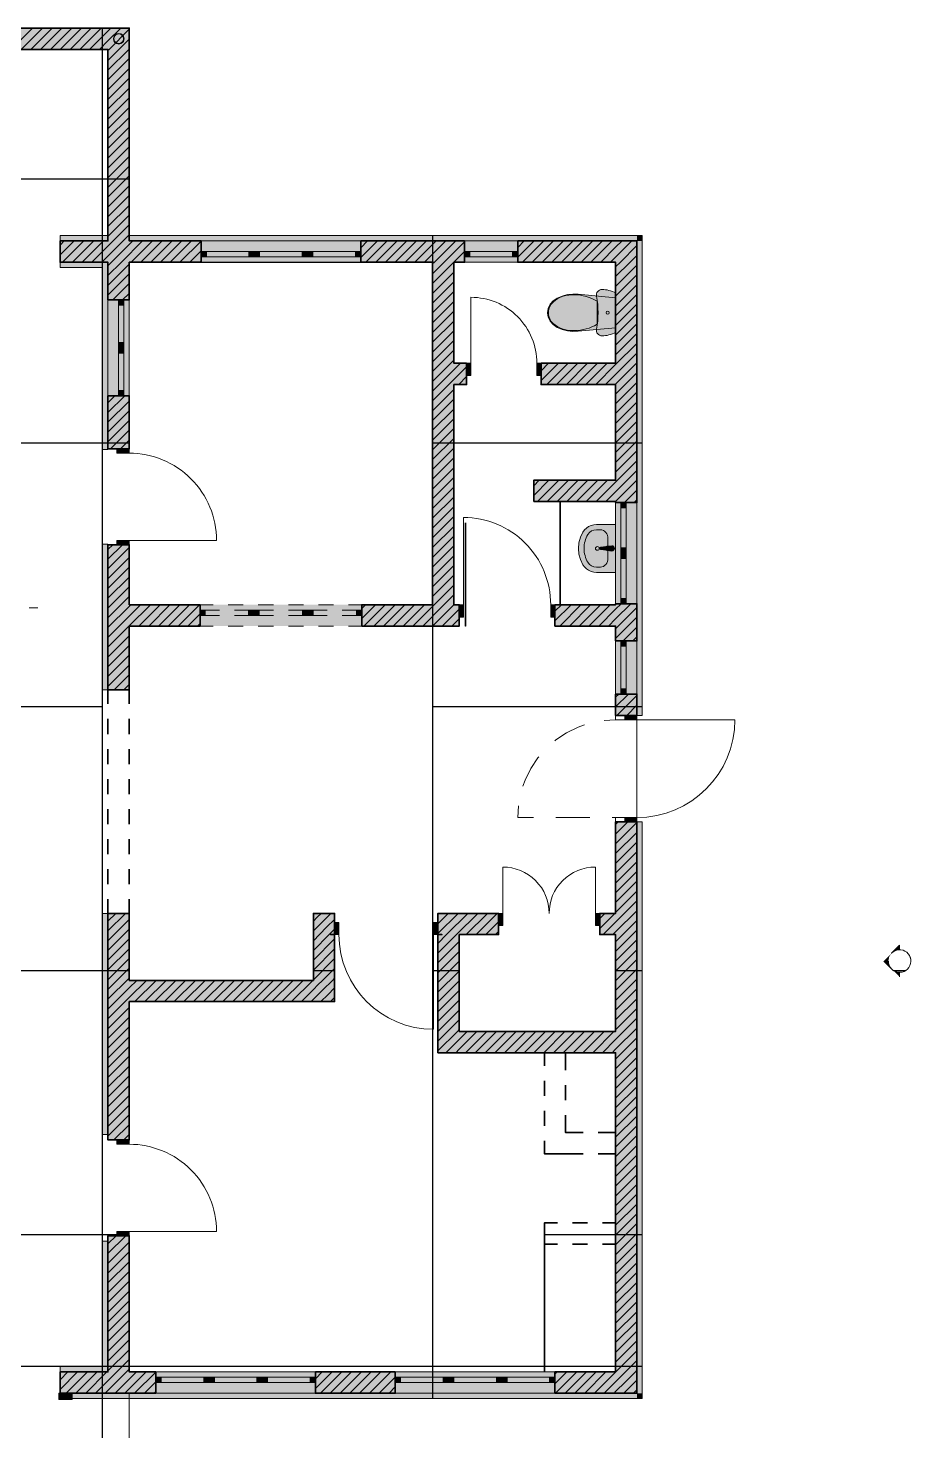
# Model space of a CAD drawing. Header units: inches. Extents: x 7565 to 90684, y 8795 to 31303.
# Drawn here: x 32180 to 40474, y 17488 to 30673 of the extents above; entities that cross this region are included whole.
import ezdxf

# ---------------------------------------------------------------- set-up
doc = ezdxf.new("R2010")
doc.units = ezdxf.units.IN
doc.header["$MEASUREMENT"] = 0
doc.layers.add('A-PlaceMent', color=50, linetype='Continuous')
doc.layers.add('PDF_Marker - Elevation', color=7, linetype='Continuous')
doc.layers.add('PDF_Interior$-$Furniture$', color=7, linetype='Continuous', true_color=0xaaaaaa)
doc.layers.add('PDF_Structural - Bearing', color=7, linetype='Continuous', true_color=0xfe847a)

msp = doc.modelspace()

# ---------------------------------------------------------------- hatches: boundary and pattern name
at = {"layer": 'PDF_Interior$-$Furniture$', "true_color": 0xffffff, "transparency": 33554559}
for points in [[(37246, 28168), (37196, 28155), (37150, 28136), (37112, 28111), (37084, 28078), (37066, 28039), (37060, 27998), (37066, 27957), (37084, 27919), (37112, 27886), (37150, 27860), (37196, 27841), (37246, 27829), (37298, 27823), (37349, 27825), (37700, 27857), (37700, 28139), (37349, 28172), (37298, 28173)], [(37700, 28185), (37685, 28192), (37669, 28198), (37653, 28204), (37637, 28208), (37621, 28212), (37604, 28214), (37588, 28215), (37571, 28216), (37560, 28215), (37549, 28211), (37539, 28205), (37531, 28197), (37524, 28187), (37520, 28176), (37519, 28164), (37520, 28153), (37526, 28115), (37531, 28076), (37534, 28037), (37535, 27998), (37534, 27960), (37531, 27921), (37526, 27882), (37520, 27844), (37519, 27832), (37520, 27821), (37524, 27810), (37531, 27800), (37539, 27792), (37549, 27786), (37560, 27782), (37571, 27781), (37588, 27781), (37604, 27783), (37621, 27785), (37637, 27789), (37653, 27793), (37669, 27798), (37685, 27805), (37700, 27812)], [(37700, 25558), (37521, 25558), (37495, 25560), (37470, 25566), (37446, 25577), (37425, 25591), (37407, 25609), (37392, 25629), (37369, 25678), (37354, 25730), (37350, 25783), (37354, 25836), (37369, 25888), (37392, 25937), (37407, 25957), (37425, 25974), (37446, 25989), (37470, 25999), (37495, 26006), (37521, 26008), (37700, 26008)], [(37663, 25758), (37621, 25762), (37611, 25765), (37558, 25772), (37551, 25775), (37549, 25783), (37551, 25790), (37558, 25794), (37611, 25801), (37621, 25804), (37663, 25808), (37681, 25801), (37688, 25783), (37681, 25765)]]:
    msp.add_hatch(color=7, dxfattribs=at).paths.add_polyline_path(points)
at = {"layer": 'PDF_Marker - Elevation', "transparency": 33554559}
msp.add_hatch(color=256, dxfattribs=at).paths.add_polyline_path([(40293, 21830), (40270, 21864), (40262, 21905), (40270, 21945), (40293, 21980), (40218, 21905)])

# ---------------------------------------------------------------- linework, layer by layer
at = {"layer": 'A-PlaceMent'}
for p, q in [((32880, 14431), (32880, 30673)), ((33130, 29253), (15767, 29253)), ((35980, 28723), (35980, 17793)), ((33130, 28473), (35997, 28473)), ((33130, 26773), (15767, 26773)), ((37950, 26773), (35980, 26773)), ((32880, 24293), (15767, 24293)), ((37950, 24293), (35980, 24293)), ((33130, 21813), (15767, 21813)), ((35060, 21813), (34860, 21813)), ((36230, 21813), (35980, 21813)), ((37950, 21813), (37700, 21813)), ((40422, 21813), (40314, 21813)), ((33130, 19333), (15767, 19333)), ((37950, 19333), (37030, 19333)), ((37950, 18093), (22230, 18093))]:
    msp.add_line(p, q, dxfattribs=at)
at = {"layer": 'PDF_Interior$-$Furniture$', "color": 136, "lineweight": 18, "true_color": 0x008080}
for points in [[(33031, 30523), (33056, 30530), (33075, 30548), (33081, 30573), (33075, 30598), (33056, 30617), (33031, 30623), (33006, 30617), (32988, 30598), (32981, 30573), (32988, 30548), (33006, 30530)], [(33031, 30527), (33008, 30533), (32991, 30550), (32984, 30573), (32991, 30597), (33008, 30614), (33031, 30620), (33055, 30614), (33072, 30597), (33078, 30573), (33072, 30550), (33055, 30533)]]:
    msp.add_lwpolyline(points, close=True, dxfattribs=at)
at = {"layer": 'PDF_Interior$-$Furniture$', "color": 161, "lineweight": 25, "true_color": 0x40a5ff}
msp.add_lwpolyline([(33002, 30573), (33002, 30573)], dxfattribs=at)
at = {"layer": 'PDF_Interior$-$Furniture$', "color": 39, "lineweight": 13, "true_color": 0x573938}
for points in [[(37196, 28155), (37150, 28136), (37112, 28111), (37084, 28078), (37066, 28039), (37060, 27998), (37066, 27957), (37084, 27919), (37112, 27886), (37150, 27860), (37196, 27841), (37246, 27829), (37298, 27823), (37349, 27825), (37700, 27857), (37700, 28139), (37349, 28172), (37298, 28173), (37246, 28168)], [(37685, 28192), (37669, 28198), (37653, 28204), (37637, 28208), (37621, 28212), (37604, 28214), (37588, 28215), (37571, 28216), (37560, 28215), (37549, 28211), (37539, 28205), (37531, 28197), (37524, 28187), (37520, 28176), (37519, 28164), (37520, 28153), (37526, 28115), (37531, 28076), (37534, 28037), (37535, 27998), (37534, 27960), (37531, 27921), (37526, 27882), (37520, 27844), (37519, 27832), (37520, 27821), (37524, 27810), (37531, 27800), (37539, 27792), (37549, 27786), (37560, 27782), (37571, 27781), (37588, 27781), (37604, 27783), (37621, 27785), (37637, 27789), (37653, 27793), (37669, 27798), (37685, 27805), (37700, 27812), (37700, 28185)], [(37700, 25558), (37521, 25558), (37495, 25560), (37470, 25566), (37446, 25577), (37425, 25591), (37407, 25609), (37392, 25629), (37369, 25678), (37354, 25730), (37350, 25783), (37354, 25836), (37369, 25888), (37392, 25937), (37407, 25957), (37425, 25974), (37446, 25989), (37470, 25999), (37495, 26006), (37521, 26008), (37700, 26008)]]:
    msp.add_lwpolyline(points, close=True, dxfattribs=at)
for points in [[(37287, 27831, 0.015709), (37302, 27831, 0.007458), (37312, 27831, 0.133154), (37527, 27889), (37527, 27998), (37527, 28107, 0.133161), (37312, 28166, 0.007485), (37302, 28165, 0.013107), (37287, 28166, 0.214309), (37095, 28079, 0.158151), (37068, 27998, 0.158241), (37095, 27917, 0.214471)], [(37688, 25783, 0.414002), (37663, 25808), (37621, 25804, 0.117319), (37611, 25801, 0.25475), (37602, 25783, 0.254187), (37611, 25765, 0.121006), (37621, 25762), (37663, 25758, 0.414746)], [(37609, 25783, 0.414951), (37623, 25769), (37638, 25769), (37638, 25796), (37623, 25796, 0.413583)]]:
    msp.add_lwpolyline(points, format="xyb", close=True, dxfattribs=at)
for points in [[(37302, 28165), (37302, 28165)], [(37068, 27998), (37068, 27998)], [(37095, 28079), (37095, 28079)], [(37095, 27917), (37095, 27917)], [(37302, 27831), (37302, 27831)], [(37527, 27889), (37527, 27889)], [(37557, 25959), (37521, 25959)], [(37628, 25872), (37628, 25694)], [(37558, 25794), (37611, 25801)], [(37611, 25765), (37558, 25772)], [(37557, 25607), (37521, 25607)]]:
    msp.add_lwpolyline(points, dxfattribs=at)
at = {"layer": 'PDF_Interior$-$Furniture$', "color": 7, "lineweight": 35}
for points in [[(37180, 25253), (37180, 26223)], [(36290, 26023), (36290, 25053), (36290, 25253)], [(33130, 24321), (33130, 24453), (32930, 24453), (32930, 24321)], [(32930, 24180), (32930, 24038)], [(33130, 24038), (33130, 24180)], [(32930, 23897), (32930, 23756)], [(33130, 23756), (33130, 23897)], [(32930, 23615), (32930, 23474)], [(33130, 23474), (33130, 23615)], [(32930, 23333), (32930, 23192)], [(33130, 23192), (33130, 23333)], [(32930, 23051), (32930, 22910)], [(33130, 22910), (33130, 23051)], [(32930, 22768), (32930, 22627)], [(33130, 22627), (33130, 22768)], [(32930, 22486), (32930, 22353), (33130, 22353), (33130, 22486)], [(37030, 19243), (37030, 18043)]]:
    msp.add_lwpolyline(points, dxfattribs=at)
at = {"layer": 'PDF_Interior$-$Furniture$', "color": 39, "lineweight": 13, "true_color": 0x573938}
msp.add_lwpolyline([(37439, 25913, 0.134199), (37403, 25783, 0.134152), (37439, 25652)], format="xyb", dxfattribs=at)
at = {"layer": 'PDF_Interior$-$Furniture$', "color": 30, "lineweight": 18, "true_color": 0xff6600}
for points in [[(37591, 24166), (37700, 24173)], [(37128, 23974), (37139, 23984), (37239, 24051), (37347, 24104), (37406, 24124)], [(36829, 23547), (36849, 23606), (36902, 23714), (36969, 23814), (36979, 23825)], [(36927, 23253), (36780, 23253), (36787, 23362)], [(37456, 23254), (37139, 23254)], [(37700, 23254), (37700, 23213), (37815, 23213), (37815, 23254), (37668, 23254)]]:
    msp.add_lwpolyline(points, dxfattribs=at)
msp.add_lwpolyline([(37700, 24173), (37700, 24213), (37815, 24213), (37815, 24173)], close=True, dxfattribs=at)
at = {"layer": 'PDF_Interior$-$Furniture$', "color": 7, "lineweight": 0}
for radius in [50, 46.8]:
    msp.add_circle((33031, 30573), radius, dxfattribs=at)
at = {"layer": 'PDF_Interior$-$Furniture$', "color": 39, "lineweight": 13, "true_color": 0x573938}
for centre, radius in [((37625, 27998), 15), ((37528, 25783), 17.5)]:
    msp.add_circle(centre, radius, dxfattribs=at)
for start, end in [(97.2566, 179.8666), (179.9691, 262.9075)]:
    msp.add_arc((37560, 25783), 11.2, start, end, dxfattribs=at)
for points in [[(37439, 25913), (37455, 25941), (37487, 25959), (37521, 25959)], [(37557, 25959), (37596, 25959), (37628, 25920), (37628, 25872)], [(37521, 25607), (37487, 25607), (37455, 25624), (37439, 25652)], [(37628, 25694), (37628, 25646), (37596, 25607), (37557, 25607)]]:
    msp.add_open_spline(points, degree=3, dxfattribs=at)
at = {"layer": 'PDF_Marker - Elevation', "lineweight": 13}
for points in [[(40291, 21977), (40293, 21980), (40368, 22055), (40368, 22011, 0.198987), (40293, 21980, 0.000031), (40293, 21980)], [(40262, 21905, 0.198869), (40293, 21830, 0.000026), (40293, 21830)], [(40314, 21813, 0.133421), (40368, 21799), (40368, 21755)]]:
    msp.add_lwpolyline(points, format="xyb", dxfattribs=at)
msp.add_lwpolyline([(40309, 21813), (40293, 21830), (40218, 21905)], dxfattribs=at)
at = {"layer": 'PDF_Marker - Elevation', "lineweight": 0}
for start, end in [(239.6452, 136.6057), (224.9802, 225.0198)]:
    msp.add_arc((40368, 21905), 106, start, end, dxfattribs=at)
at = {"layer": 'PDF_Marker - Elevation', "lineweight": 13}
for start, end in [(239.6181, 136.85), (223.5724, 226.4276)]:
    msp.add_arc((40368, 21905), 106, start, end, dxfattribs=at)
at = {"layer": 'PDF_Marker - Elevation', "lineweight": 0, "transparency": 33554559}
for points in [[(40368, 22055), (40368, 22011), (40293, 21980), (40327, 22003)], [(40368, 21755), (40368, 21799), (40293, 21830), (40327, 21807)]]:
    msp.add_solid(points, dxfattribs=at)
at = {"layer": 'PDF_Structural - Bearing', "color": 7, "lineweight": 35}
for points in [[(16335, 30673), (22080, 30673), (33130, 30673), (33130, 30473), (33130, 28673), (33805, 28673), (33805, 28573), (33805, 28523), (33805, 28473), (33130, 28473), (33130, 28118), (33080, 28118), (33030, 28118), (32930, 28118), (32930, 28473), (32480, 28473), (32480, 28673)], [(22880, 17843), (22880, 18043), (22430, 18043), (22430, 28473), (22880, 28473), (22880, 28673), (22180, 28673), (22180, 30473), (32930, 30473), (32930, 28673), (32480, 28673), (32480, 28473)], [(36263, 27523), (36300, 27523), (36263, 27523), (36300, 27523), (36180, 27523), (36180, 28473), (36280, 28473), (36280, 28523), (36280, 28573), (36280, 28673), (35305, 28673), (35305, 28573), (35305, 28523), (35305, 28473), (35980, 28473), (35980, 25253), (35315, 25253), (35315, 25203), (35315, 25153), (35315, 25053), (36230, 25053), (36230, 25138), (36230, 25053), (36193, 25053), (36230, 25053)], [(36300, 27523), (36300, 27408), (36300, 27523), (36300, 27408), (36300, 27323), (36263, 27323)], [(37000, 27523), (37037, 27523), (37000, 27523), (37000, 27408), (37000, 27323), (37037, 27323), (37000, 27323), (37037, 27323)], [(37000, 27323), (37000, 27408), (37000, 27523), (37037, 27523)], [(36193, 25253), (36230, 25253), (36193, 25253), (36230, 25253), (36180, 25253), (36180, 27323), (36300, 27323), (36300, 27408), (36300, 27323), (36263, 27323), (36300, 27323)], [(32930, 26718), (32930, 26755), (32930, 26718), (33015, 26718), (32930, 26718), (32930, 27218), (33030, 27218), (33080, 27218), (33130, 27218), (33130, 26718), (33015, 26718), (33130, 26718), (33130, 26755), (33130, 26718)], [(33130, 26755), (33130, 26718), (33015, 26718), (32930, 26718), (32930, 26755)], [(33130, 24453), (32930, 24453), (33130, 24453), (33130, 25053), (33795, 25053), (33795, 25153), (33795, 25203), (33795, 25253), (33130, 25253), (33130, 25818), (33015, 25818), (33130, 25818), (33130, 25781), (33130, 25818)], [(32930, 24453), (32930, 25818), (33015, 25818), (33130, 25818), (33130, 25781)], [(32930, 25818), (32930, 25781)], [(36230, 25253), (36230, 25138), (36230, 25253), (36230, 25138), (36230, 25053), (36193, 25053)], [(37130, 25253), (37167, 25253), (37130, 25253), (37130, 25138), (37130, 25053), (37167, 25053), (37130, 25053), (37167, 25053)], [(37130, 25053), (37130, 25138), (37130, 25253), (37167, 25253)], [(37900, 24213), (37900, 24250), (37900, 24213), (37785, 24213), (37900, 24213), (37900, 24413), (37800, 24413), (37750, 24413), (37700, 24413), (37700, 24213), (37785, 24213), (37700, 24213), (37700, 24250), (37700, 24213)], [(37900, 24250), (37900, 24213), (37785, 24213), (37700, 24213), (37700, 24250)], [(36030, 22153), (36030, 21243), (36030, 21043), (37700, 21043), (37700, 18043), (37130, 18043), (37130, 17993), (37130, 17943), (37130, 17843), (37700, 17843), (37900, 17843), (37900, 23213), (37785, 23213), (37900, 23213), (37900, 23176)], [(37700, 23213), (37700, 23176), (37700, 23213), (37785, 23213), (37700, 23213), (37700, 22353), (37550, 22353), (37550, 22238), (37550, 22153), (37700, 22153), (37700, 21243), (36230, 21243), (36230, 22153), (36600, 22153), (36600, 22238), (36600, 22153), (36563, 22153), (36600, 22153)], [(37900, 23213), (37900, 23176), (37900, 23213), (37785, 23213), (37700, 23213), (37700, 23176)], [(35060, 22353), (35023, 22353), (35060, 22353), (35060, 22268), (35060, 22353), (34860, 22353), (34860, 21723), (33130, 21723), (33130, 22353), (32930, 22353), (32930, 20223)], [(32930, 22353), (33130, 22353)], [(35060, 22153), (35060, 22268), (35060, 22153), (35060, 22268), (35060, 22353), (35023, 22353)], [(36030, 22353), (36600, 22353), (36600, 22238), (36600, 22353), (36563, 22353)], [(36067, 22153), (36030, 22153), (36067, 22153), (36030, 22153), (36030, 22268), (36030, 22353), (36030, 22268), (36030, 22153), (36030, 22268), (36030, 22353), (36067, 22353), (36030, 22353), (36067, 22353)], [(36600, 22353), (36563, 22353), (36600, 22353), (36600, 22238), (36600, 22153), (36563, 22153)], [(37550, 22353), (37587, 22353), (37550, 22353), (37550, 22238), (37550, 22153), (37587, 22153), (37550, 22153), (37587, 22153)], [(37550, 22153), (37550, 22238), (37550, 22353), (37587, 22353)], [(33130, 20223), (33130, 20260), (33130, 20223), (33015, 20223), (33130, 20223), (33130, 21523), (35060, 21523), (35060, 21723), (35060, 22153), (35023, 22153), (35060, 22153), (35023, 22153)], [(37230, 20880), (37230, 21043), (37030, 21043), (37030, 20921)], [(37030, 20780), (37030, 20639)], [(37230, 20598), (37230, 20739)], [(37030, 20498), (37030, 20357)], [(37394, 20293), (37230, 20293), (37230, 20457)], [(33130, 20260), (33130, 20223), (33015, 20223), (32930, 20223), (33015, 20223), (32930, 20223), (32930, 20260), (32930, 20223), (32930, 20260)], [(37030, 20216), (37030, 20093), (37230, 20093), (37394, 20093)], [(37535, 20093), (37700, 20093), (37700, 20293), (37535, 20293)], [(37153, 19443), (37030, 19443), (37030, 19243), (37153, 19243)], [(37435, 19443), (37294, 19443)], [(37576, 19243), (37700, 19243), (37700, 19443), (37576, 19443)], [(33130, 19323), (33130, 19286), (33130, 19323), (33015, 19323), (32930, 19323), (32930, 19286), (32930, 19323), (32930, 19286)], [(32930, 19323), (33015, 19323), (33130, 19323), (33130, 19286)], [(37294, 19243), (37435, 19243)], [(32480, 18043), (32480, 17843)]]:
    msp.add_lwpolyline(points, dxfattribs=at)
at = {"layer": 'PDF_Structural - Bearing', "color": 123, "lineweight": 18, "true_color": 0x71cebe}
msp.add_lwpolyline([(16380, 17843), (16380, 14443), (33130, 14443), (33130, 17843), (37900, 17843), (37900, 28673), (33130, 28673), (33130, 30673), (22230, 30673), (16380, 30673)], close=True, dxfattribs=at)
at = {"layer": 'PDF_Structural - Bearing', "lineweight": 9}
for points in [[(32022, 30473), (32222, 30673)], [(32114, 30473), (32314, 30673)], [(32206, 30473), (32406, 30673)], [(32298, 30473), (32498, 30673)], [(32390, 30473), (32590, 30673)], [(32482, 30473), (32682, 30673)], [(32574, 30473), (32774, 30673)], [(32666, 30473), (32866, 30673)], [(32958, 30673), (32930, 30645), (32758, 30473)], [(33050, 30673), (32930, 30553), (32850, 30473)], [(33130, 30662), (32942, 30473), (32930, 30462)], [(33130, 30570), (33033, 30473), (32930, 30370)], [(33130, 30478), (33125, 30473), (32930, 30278)], [(32930, 30186), (33130, 30386)], [(32930, 30094), (33130, 30294)], [(32930, 30002), (33130, 30202)], [(32930, 29910), (33130, 30110)], [(32930, 29818), (33130, 30018)], [(32930, 29726), (33130, 29926)], [(32930, 29634), (33130, 29834)], [(32930, 29542), (33130, 29742)], [(32930, 29450), (33130, 29650)], [(32930, 29358), (33130, 29558)], [(32930, 29267), (33130, 29467)], [(32930, 29175), (33130, 29375)], [(32930, 29083), (33130, 29283)], [(32930, 28991), (33130, 29191)], [(32930, 28899), (33130, 29099)], [(32930, 28807), (33130, 29007)], [(32930, 28715), (33130, 28915)], [(32780, 28473), (32980, 28673), (33130, 28823)], [(32480, 28541), (32612, 28673)], [(32480, 28633), (32520, 28673)], [(32504, 28473), (32704, 28673)], [(32596, 28473), (32796, 28673)], [(32688, 28473), (32888, 28673)], [(32872, 28473), (33072, 28673), (33130, 28731)], [(32930, 28347), (33056, 28473), (33256, 28673)], [(32930, 28439), (32964, 28473), (33164, 28673)], [(33148, 28473), (33348, 28673)], [(33240, 28473), (33440, 28673)], [(33332, 28473), (33532, 28673)], [(33423, 28473), (33623, 28673)], [(33515, 28473), (33715, 28673)], [(33607, 28473), (33805, 28671)], [(35305, 28516), (35462, 28673)], [(35305, 28608), (35370, 28673)], [(35354, 28473), (35554, 28673)], [(35446, 28473), (35646, 28673)], [(35538, 28473), (35738, 28673)], [(35630, 28473), (35830, 28673)], [(35722, 28473), (35922, 28673)], [(35813, 28473), (36013, 28673)], [(35905, 28473), (36105, 28673)], [(35980, 28456), (35997, 28473), (36197, 28673)], [(35980, 28364), (36089, 28473), (36280, 28664)], [(36780, 28520), (36933, 28673)], [(36780, 28612), (36841, 28673)], [(36825, 28473), (37025, 28673)], [(36917, 28473), (37117, 28673)], [(37009, 28473), (37209, 28673)], [(37100, 28473), (37300, 28673)], [(37192, 28473), (37392, 28673)], [(37284, 28473), (37484, 28673)], [(37376, 28473), (37576, 28673)], [(37468, 28473), (37668, 28673)], [(37760, 28673), (37700, 28613), (37560, 28473)], [(37852, 28673), (37700, 28521), (37652, 28473)], [(37900, 28629), (37744, 28473), (37700, 28429)], [(33699, 28473), (33805, 28579)], [(33791, 28473), (33805, 28487)], [(36181, 28473), (36280, 28572)], [(36273, 28473), (36280, 28480)], [(37900, 28537), (37836, 28473), (37700, 28337)], [(32930, 28255), (33130, 28455)], [(32930, 28163), (33130, 28363)], [(35980, 28272), (36180, 28472)], [(35980, 28180), (36180, 28380)], [(37700, 28245), (37900, 28445)], [(37700, 28153), (37900, 28353)], [(32977, 28118), (33130, 28272)], [(35980, 28088), (36180, 28288)], [(37700, 28061), (37900, 28261)], [(33068, 28118), (33130, 28180)], [(35980, 27996), (36180, 28196)], [(35980, 27904), (36180, 28104)], [(37700, 27970), (37900, 28170)], [(35980, 27812), (36180, 28012)], [(37700, 27878), (37900, 28078)], [(37700, 27786), (37900, 27986)], [(35980, 27720), (36180, 27920)], [(35980, 27628), (36180, 27828)], [(37700, 27694), (37900, 27894)], [(35980, 27536), (36180, 27736)], [(37513, 27323), (37700, 27510), (37900, 27710)], [(37700, 27602), (37900, 27802)], [(35980, 27445), (36180, 27645)], [(37605, 27323), (37700, 27418), (37900, 27618)], [(35980, 27353), (36180, 27553)], [(35980, 27261), (36180, 27461), (36242, 27523)], [(35980, 27169), (36180, 27369), (36300, 27489)], [(37000, 27361), (37162, 27523)], [(37000, 27453), (37070, 27523)], [(37054, 27323), (37254, 27523)], [(37145, 27323), (37345, 27523)], [(37237, 27323), (37437, 27523)], [(37329, 27323), (37529, 27523)], [(37421, 27323), (37621, 27523)], [(37697, 27323), (37700, 27326), (37900, 27526)], [(37700, 27234), (37900, 27434)], [(36226, 27323), (36300, 27397)], [(37700, 27142), (37900, 27342)], [(32930, 27060), (33088, 27218)], [(32930, 27152), (32996, 27218)], [(32930, 26968), (33130, 27168)], [(35980, 27077), (36180, 27277)], [(35980, 26985), (36180, 27185)], [(37700, 27050), (37900, 27250)], [(32930, 26876), (33130, 27076)], [(35980, 26893), (36180, 27093)], [(37700, 26958), (37900, 27158)], [(37700, 26866), (37900, 27066)], [(32930, 26785), (33130, 26985)], [(35980, 26801), (36180, 27001)], [(35980, 26709), (36180, 26909)], [(37700, 26775), (37900, 26975)], [(32955, 26718), (33130, 26893)], [(33047, 26718), (33130, 26801)], [(35980, 26617), (36180, 26817)], [(37700, 26683), (37900, 26883)], [(37700, 26591), (37900, 26791)], [(35980, 26525), (36180, 26725)], [(37700, 26499), (37900, 26699)], [(35980, 26433), (36180, 26633)], [(35980, 26341), (36180, 26541)], [(37516, 26223), (37700, 26407), (37900, 26607)], [(37608, 26223), (37700, 26315), (37900, 26515)], [(35980, 26250), (36180, 26450)], [(36930, 26280), (37073, 26423)], [(36930, 26372), (36981, 26423)], [(36965, 26223), (37165, 26423)], [(37057, 26223), (37257, 26423)], [(37149, 26223), (37349, 26423)], [(37240, 26223), (37440, 26423)], [(37332, 26223), (37532, 26423)], [(37424, 26223), (37624, 26423)], [(37700, 26223), (37900, 26423)], [(35980, 26158), (36180, 26358)], [(35980, 26066), (36180, 26266)], [(37782, 26213), (37900, 26331)], [(37874, 26213), (37900, 26239)], [(35980, 25974), (36180, 26174)], [(35980, 25882), (36180, 26082)], [(35980, 25790), (36180, 25990)], [(35980, 25698), (36180, 25898)], [(32930, 25681), (33067, 25818)], [(32930, 25773), (32975, 25818)], [(32930, 25590), (33130, 25790)], [(35980, 25606), (36180, 25806)], [(35980, 25514), (36180, 25714)], [(32930, 25498), (33130, 25698)], [(32930, 25406), (33130, 25606)], [(35980, 25422), (36180, 25622)], [(32930, 25314), (33130, 25514)], [(35980, 25330), (36180, 25530)], [(32930, 25222), (33130, 25422)], [(32930, 25130), (33130, 25330)], [(35795, 25053), (35995, 25253), (36180, 25438)], [(35887, 25053), (36087, 25253), (36180, 25346)], [(32930, 24854), (33130, 25054), (33329, 25253)], [(32930, 24946), (33130, 25146), (33237, 25253)], [(32930, 25038), (33130, 25238), (33145, 25253)], [(33221, 25053), (33421, 25253)], [(33313, 25053), (33513, 25253)], [(33405, 25053), (33605, 25253)], [(33497, 25053), (33697, 25253)], [(33589, 25053), (33789, 25253)], [(35315, 25125), (35443, 25253)], [(35315, 25217), (35351, 25253)], [(35335, 25053), (35535, 25253)], [(35427, 25053), (35627, 25253)], [(35519, 25053), (35719, 25253)], [(35611, 25053), (35811, 25253)], [(35703, 25053), (35903, 25253)], [(35979, 25053), (36179, 25253), (36180, 25255)], [(36070, 25053), (36230, 25213)], [(37130, 25101), (37282, 25253)], [(37130, 25193), (37190, 25253)], [(37174, 25053), (37374, 25253)], [(37265, 25053), (37465, 25253)], [(37357, 25053), (37557, 25253)], [(37449, 25053), (37649, 25253)], [(37541, 25053), (37700, 25212), (37751, 25263)], [(37633, 25053), (37700, 25120), (37843, 25263)], [(37700, 25028), (37900, 25228)], [(33680, 25053), (33795, 25168)], [(33772, 25053), (33795, 25076)], [(36162, 25053), (36230, 25121)], [(37700, 24936), (37900, 25136)], [(32930, 24762), (33130, 24962)], [(37769, 24913), (37900, 25044)], [(37861, 24913), (37900, 24952)], [(32930, 24670), (33130, 24870)], [(32930, 24578), (33130, 24778)], [(32930, 24486), (33130, 24686)], [(32989, 24453), (33130, 24595)], [(33080, 24453), (33130, 24503)], [(37700, 24293), (37820, 24413)], [(37700, 24385), (37729, 24413)], [(37712, 24213), (37900, 24401)], [(37804, 24213), (37900, 24309)], [(37896, 24213), (37900, 24217)], [(37700, 23098), (37815, 23213)], [(37700, 23189), (37724, 23213)], [(37700, 23006), (37900, 23206)], [(37700, 22914), (37900, 23114)], [(37700, 22822), (37900, 23022)], [(37700, 22730), (37900, 22930)], [(37700, 22638), (37900, 22838)], [(37700, 22546), (37900, 22746)], [(37700, 22454), (37900, 22654)], [(37700, 22362), (37900, 22562)], [(37583, 22153), (37700, 22270), (37900, 22470)], [(32930, 22188), (33095, 22353)], [(32930, 22280), (33003, 22353)], [(32930, 22096), (33130, 22296)], [(35025, 22353), (34942, 22271), (34860, 22188)], [(34933, 22353), (34896, 22317), (34860, 22280)], [(35060, 22296), (34988, 22225), (34917, 22153), (34860, 22096)], [(36030, 21979), (36204, 22153), (36404, 22353)], [(36030, 22071), (36112, 22153), (36312, 22353)], [(36030, 22163), (36220, 22353)], [(36030, 22255), (36128, 22353)], [(36030, 22347), (36036, 22353)], [(36296, 22153), (36496, 22353)], [(36388, 22153), (36588, 22353)], [(37550, 22212), (37691, 22353)], [(37550, 22304), (37599, 22353)], [(37675, 22153), (37700, 22178), (37900, 22378)], [(37700, 22086), (37900, 22286)], [(32930, 22005), (33130, 22205)], [(35060, 22204), (35034, 22179), (35009, 22153), (34860, 22004)], [(36480, 22153), (36600, 22273)], [(36572, 22153), (36600, 22181)], [(37700, 21994), (37900, 22194)], [(32930, 21913), (33130, 22113)], [(32930, 21821), (33130, 22021)], [(34860, 21912), (35060, 22112)], [(34860, 21820), (35060, 22020)], [(36030, 21887), (36230, 22087)], [(37700, 21903), (37900, 22103)], [(32930, 21729), (33130, 21929)], [(34860, 21728), (35060, 21928)], [(36030, 21795), (36230, 21995)], [(36030, 21703), (36230, 21903)], [(37700, 21811), (37900, 22011)], [(37700, 21719), (37900, 21919)], [(32930, 21637), (33130, 21837)], [(35060, 21836), (34947, 21723), (34903, 21680), (34860, 21636), (34747, 21523)], [(36030, 21611), (36230, 21811)], [(37700, 21627), (37900, 21827)], [(32930, 21545), (33130, 21745)], [(32930, 21361), (33130, 21561), (33292, 21723)], [(32930, 21453), (33130, 21653), (33200, 21723)], [(33184, 21523), (33384, 21723)], [(33276, 21523), (33476, 21723)], [(33368, 21523), (33568, 21723)], [(33460, 21523), (33660, 21723)], [(33552, 21523), (33752, 21723)], [(33644, 21523), (33844, 21723)], [(33735, 21523), (33935, 21723)], [(33827, 21523), (34027, 21723)], [(33919, 21523), (34119, 21723)], [(34011, 21523), (34211, 21723)], [(34103, 21523), (34303, 21723)], [(34195, 21523), (34395, 21723)], [(34287, 21523), (34487, 21723)], [(34379, 21523), (34579, 21723)], [(34471, 21523), (34671, 21723)], [(34563, 21523), (34763, 21723)], [(34655, 21523), (34855, 21723)], [(34949, 21634), (34860, 21545), (34839, 21523)], [(35060, 21653), (34995, 21588), (34930, 21523)], [(34949, 21634), (35039, 21723), (35060, 21745)], [(36030, 21519), (36230, 21719)], [(36030, 21428), (36230, 21628)], [(37700, 21535), (37900, 21735)], [(37700, 21443), (37900, 21643)], [(35060, 21561), (35041, 21542), (35022, 21523)], [(36030, 21336), (36230, 21536)], [(37700, 21351), (37900, 21551)], [(32930, 21269), (33130, 21469)], [(32930, 21177), (33130, 21377)], [(36030, 21244), (36230, 21444)], [(37576, 21043), (37700, 21167), (37900, 21367)], [(37700, 21259), (37900, 21459)], [(32930, 21085), (33130, 21285)], [(36030, 21152), (36121, 21243), (36230, 21352)], [(36030, 21060), (36213, 21243), (36230, 21260)], [(36105, 21043), (36230, 21168), (36305, 21243)], [(36197, 21043), (36230, 21076), (36397, 21243)], [(36289, 21043), (36489, 21243)], [(36381, 21043), (36581, 21243)], [(36473, 21043), (36673, 21243)], [(36565, 21043), (36765, 21243)], [(36657, 21043), (36857, 21243)], [(36749, 21043), (36949, 21243)], [(36840, 21043), (37040, 21243)], [(36932, 21043), (37132, 21243)], [(37024, 21043), (37224, 21243)], [(37116, 21043), (37316, 21243)], [(37208, 21043), (37408, 21243)], [(37300, 21043), (37500, 21243)], [(37392, 21043), (37592, 21243)], [(37484, 21043), (37684, 21243)], [(37668, 21043), (37700, 21075), (37900, 21275)], [(32930, 20993), (33130, 21193)], [(32930, 20901), (33130, 21101)], [(37700, 20983), (37900, 21183)], [(32930, 20810), (33130, 21010)], [(37700, 20891), (37900, 21091)], [(37700, 20799), (37900, 20999)], [(32930, 20718), (33130, 20918)], [(37700, 20708), (37900, 20908)], [(32930, 20626), (33130, 20826)], [(32930, 20534), (33130, 20734)], [(37700, 20616), (37900, 20816)], [(37700, 20524), (37900, 20724)], [(32930, 20442), (33130, 20642)], [(37700, 20432), (37900, 20632)], [(32930, 20350), (33130, 20550)], [(32930, 20258), (33130, 20458)], [(37700, 20340), (37900, 20540)], [(37700, 20248), (37900, 20448)], [(32987, 20223), (33130, 20366)], [(37700, 20156), (37900, 20356)], [(33079, 20223), (33130, 20274)], [(37700, 20064), (37900, 20264)], [(37700, 19972), (37900, 20172)], [(37700, 19880), (37900, 20080)], [(37700, 19788), (37900, 19988)], [(37700, 19696), (37900, 19896)], [(37700, 19604), (37900, 19804)], [(37700, 19513), (37900, 19713)], [(37700, 19421), (37900, 19621)], [(37700, 19329), (37900, 19529)], [(37700, 19237), (37900, 19437)], [(32930, 19155), (33098, 19323)], [(32930, 19247), (33006, 19323)], [(32930, 19063), (33130, 19263)], [(37700, 19145), (37900, 19345)], [(37700, 19053), (37900, 19253)], [(32930, 18971), (33130, 19171)], [(37700, 18961), (37900, 19161)], [(32930, 18879), (33130, 19079)], [(32930, 18787), (33130, 18987)], [(37700, 18869), (37900, 19069)], [(32930, 18695), (33130, 18895)], [(37700, 18777), (37900, 18977)], [(37700, 18685), (37900, 18885)], [(32930, 18603), (33130, 18803)], [(37700, 18593), (37900, 18793)], [(32930, 18511), (33130, 18711)], [(32930, 18419), (33130, 18619)], [(37700, 18501), (37900, 18701)], [(37700, 18409), (37900, 18609)], [(32930, 18328), (33130, 18528)], [(37700, 18318), (37900, 18518)], [(32930, 18236), (33130, 18436)], [(32930, 18144), (33130, 18344)], [(37700, 18226), (37900, 18426)], [(37700, 18134), (37900, 18334)], [(32930, 18052), (33130, 18252)], [(37700, 18043), (37701, 18043), (37900, 18242)], [(32813, 17843), (33013, 18043), (33130, 18160)], [(32905, 17843), (33105, 18043), (33130, 18068)], [(37593, 17843), (37700, 17950), (37746, 17997), (37793, 18043), (37900, 18150)], [(32480, 17878), (32645, 18043)], [(32480, 17969), (32554, 18043)], [(32537, 17843), (32737, 18043)], [(32629, 17843), (32829, 18043)], [(32721, 17843), (32921, 18043)], [(32997, 17843), (33197, 18043)], [(33089, 17843), (33289, 18043)], [(33181, 17843), (33380, 18042)], [(33273, 17843), (33380, 17950)], [(34880, 17888), (35036, 18043)], [(34880, 17979), (34944, 18043)], [(34927, 17843), (35127, 18043)], [(35019, 17843), (35219, 18043)], [(35111, 17843), (35311, 18043)], [(35203, 17843), (35403, 18043)], [(35295, 17843), (35495, 18043)], [(35387, 17843), (35587, 18043)], [(35479, 17843), (35630, 17994)], [(37130, 17931), (37242, 18043)], [(37130, 18023), (37150, 18043)], [(37134, 17843), (37334, 18043)], [(37226, 17843), (37426, 18043)], [(37317, 17843), (37517, 18043)], [(37409, 17843), (37609, 18043)], [(37700, 18043), (37700, 18042), (37501, 17843)], [(37792, 17951), (37700, 17858), (37685, 17843)], [(37792, 17951), (37885, 18043), (37900, 18058)], [(37900, 17966), (37838, 17905)], [(33365, 17843), (33380, 17858)], [(35571, 17843), (35630, 17902)], [(37838, 17905), (37777, 17843)], [(37884, 17859), (37869, 17843)], [(37900, 17874), (37884, 17859)]]:
    msp.add_lwpolyline(points, dxfattribs=at)
at = {"layer": 'PDF_Structural - Bearing', "color": 251, "lineweight": 18, "true_color": 0x6a6a6a}
for points in [[(32480, 28723), (32480, 28673), (32930, 28673), (32930, 28723)], [(37950, 28673), (37950, 28723), (33130, 28723), (33130, 28673), (37900, 28673), (37900, 24213), (37950, 24213)], [(32930, 26713), (32930, 28473), (32880, 28473), (32480, 28473), (32480, 28423), (32880, 28423), (32880, 26713)], [(32930, 24453), (32930, 25823), (32880, 25823), (32880, 24453)], [(37900, 17793), (37950, 17793), (37950, 23213), (37900, 23213), (37900, 17843), (32480, 17843), (32480, 17793)], [(32930, 20273), (32930, 22353), (32880, 22353), (32880, 20273)], [(32480, 18043), (32930, 18043), (32930, 18093), (32930, 19273), (32880, 19273), (32880, 18093), (32480, 18093)]]:
    msp.add_lwpolyline(points, close=True, dxfattribs=at)
at = {"layer": 'PDF_Structural - Bearing', "color": 7, "lineweight": 13}
for points in [[(33805, 28473), (35305, 28473), (35305, 28523), (35305, 28573), (35305, 28523), (35255, 28523), (35255, 28573), (35305, 28573), (35305, 28673), (33805, 28673), (33805, 28573), (33805, 28523)], [(36280, 28473), (36780, 28473), (36780, 28523), (36780, 28573), (36780, 28523), (36730, 28523), (36730, 28573), (36780, 28573), (36780, 28673), (36280, 28673), (36280, 28573), (36280, 28523)], [(33805, 28523), (33855, 28523), (33855, 28573), (33805, 28573)], [(34305, 28523), (34355, 28523), (34355, 28573), (34305, 28573), (34255, 28573), (34255, 28523)], [(34805, 28523), (34855, 28523), (34855, 28573), (34805, 28573), (34755, 28573), (34755, 28523)], [(36280, 28523), (36330, 28523), (36330, 28573), (36280, 28573)], [(33130, 27218), (33130, 28118), (33080, 28118), (33030, 28118), (33080, 28118), (33080, 28068), (33030, 28068), (33030, 28118), (32930, 28118), (32930, 27218), (33030, 27218), (33080, 27218)], [(33080, 27668), (33080, 27718), (33030, 27718), (33030, 27668), (33030, 27618), (33080, 27618)], [(33080, 27218), (33080, 27268), (33030, 27268), (33030, 27218)], [(37700, 25263), (37700, 26213), (37750, 26213), (37800, 26213), (37750, 26213), (37750, 26163), (37800, 26163), (37800, 26213), (37900, 26213), (37900, 25263), (37800, 25263), (37750, 25263)], [(37750, 25738), (37750, 25788), (37800, 25788), (37800, 25738), (37800, 25688), (37750, 25688)], [(33795, 25203), (33795, 25153)], [(34301, 25203), (34351, 25203), (34351, 25153), (34301, 25153), (34251, 25153), (34251, 25203)], [(34808, 25203), (34858, 25203), (34858, 25153), (34808, 25153), (34758, 25153), (34758, 25203)], [(37750, 25263), (37750, 25313), (37800, 25313), (37800, 25263)], [(37700, 24913), (37700, 24413), (37750, 24413), (37800, 24413), (37750, 24413), (37750, 24463), (37800, 24463), (37800, 24413), (37900, 24413), (37900, 24913), (37800, 24913), (37750, 24913)], [(37750, 24913), (37750, 24863), (37800, 24863), (37800, 24913)], [(34880, 18043), (33380, 18043), (33380, 17993), (33380, 17943), (33380, 17993), (33430, 17993), (33430, 17943), (33380, 17943), (33380, 17843), (34880, 17843), (34880, 17943), (34880, 17993)], [(33880, 17993), (33830, 17993), (33830, 17943), (33880, 17943), (33930, 17943), (33930, 17993)], [(34380, 17993), (34330, 17993), (34330, 17943), (34380, 17943), (34430, 17943), (34430, 17993)], [(34880, 17993), (34830, 17993), (34830, 17943), (34880, 17943)], [(37130, 18043), (35630, 18043), (35630, 17993), (35630, 17943), (35630, 17993), (35680, 17993), (35680, 17943), (35630, 17943), (35630, 17843), (37130, 17843), (37130, 17943), (37130, 17993)], [(36130, 17993), (36080, 17993), (36080, 17943), (36130, 17943), (36180, 17943), (36180, 17993)], [(36630, 17993), (36580, 17993), (36580, 17943), (36630, 17943), (36680, 17943), (36680, 17993)], [(37130, 17993), (37080, 17993), (37080, 17943), (37130, 17943)]]:
    msp.add_lwpolyline(points, close=True, dxfattribs=at)
at = {"layer": 'PDF_Structural - Bearing', "color": 7, "lineweight": 35}
for points in [[(36930, 26223), (37700, 26223), (37700, 26213), (37750, 26213), (37800, 26213), (37900, 26213), (37900, 28673), (37700, 28673), (36780, 28673), (36780, 28573), (36780, 28523), (36780, 28473), (37700, 28473), (37700, 27523), (37000, 27523), (37000, 27408), (37000, 27323), (37700, 27323), (37700, 26423), (36930, 26423)], [(32930, 25781), (32930, 25818), (33015, 25818), (32930, 25818)], [(37700, 24913), (37750, 24913), (37800, 24913), (37900, 24913), (37900, 25263), (37800, 25263), (37750, 25263), (37700, 25263), (37700, 25253), (37130, 25253), (37130, 25138), (37130, 25053), (37700, 25053)], [(33130, 19323), (33015, 19323), (32930, 19323), (32930, 18043), (32480, 18043), (32480, 17843), (33380, 17843), (33380, 17943), (33380, 17993), (33380, 18043), (33130, 18043)], [(35630, 17943), (35630, 17843), (34880, 17843), (34880, 17943), (34880, 17993), (34880, 18043), (35630, 18043), (35630, 17993)]]:
    msp.add_lwpolyline(points, close=True, dxfattribs=at)
at = {"layer": 'PDF_Structural - Bearing', "color": 7, "lineweight": 13}
for points in [[(34255, 28573), (33855, 28573)], [(33855, 28523), (34255, 28523)], [(34755, 28573), (34355, 28573)], [(34355, 28523), (34755, 28523)], [(35255, 28573), (34855, 28573)], [(34855, 28523), (35255, 28523)], [(36730, 28573), (36330, 28573)], [(36330, 28523), (36730, 28523)], [(33030, 28068), (33030, 27718)], [(33080, 27718), (33080, 28068)], [(33030, 27618), (33030, 27268)], [(33080, 27268), (33080, 27618)], [(37750, 25788), (37750, 26163)], [(37800, 26163), (37800, 25788)], [(37750, 25313), (37750, 25688)], [(37800, 25688), (37800, 25313)], [(33920, 25253), (33795, 25253), (33795, 25203), (33845, 25203), (33845, 25153)], [(33845, 25203), (33977, 25203)], [(34202, 25253), (34061, 25253)], [(34119, 25203), (34251, 25203)], [(34484, 25253), (34343, 25253)], [(34351, 25203), (34484, 25203)], [(34766, 25253), (34625, 25253)], [(34625, 25203), (34758, 25203)], [(34858, 25203), (34991, 25203)], [(35049, 25253), (34907, 25253)], [(35132, 25203), (35265, 25203)], [(35190, 25253), (35315, 25253), (35315, 25203), (35315, 25153), (35315, 25203), (35265, 25203), (35265, 25153), (35315, 25153), (35315, 25053), (35190, 25053)], [(33920, 25053), (33795, 25053), (33795, 25153), (33845, 25153), (33977, 25153)], [(34202, 25053), (34061, 25053)], [(34251, 25153), (34119, 25153)], [(34484, 25053), (34343, 25053)], [(34484, 25153), (34351, 25153)], [(34758, 25153), (34625, 25153)], [(34766, 25053), (34625, 25053)], [(34991, 25153), (34858, 25153)], [(35049, 25053), (34907, 25053)], [(35265, 25153), (35132, 25153)], [(37750, 24863), (37750, 24463)], [(37800, 24463), (37800, 24863)], [(33830, 17993), (33430, 17993)], [(33430, 17943), (33830, 17943)], [(34330, 17993), (33930, 17993)], [(33930, 17943), (34330, 17943)], [(34830, 17993), (34430, 17993)], [(34430, 17943), (34830, 17943)], [(36080, 17993), (35680, 17993)], [(35680, 17943), (36080, 17943)], [(36580, 17993), (36180, 17993)], [(36180, 17943), (36580, 17943)], [(37080, 17993), (36680, 17993)], [(36680, 17943), (37080, 17943)]]:
    msp.add_lwpolyline(points, dxfattribs=at)
at = {"layer": 'PDF_Structural - Bearing', "color": 30, "lineweight": 18, "true_color": 0xff6600}
for points in [[(36340, 27523), (36340, 28143, -0.414224), (36960, 27523)], [(33130, 25858), (33950, 25858, 0.414215), (33130, 26678)], [(36270, 25253), (36270, 26073, -0.414215), (37090, 25253)], [(37900, 24173), (38820, 24173, -0.414212), (37900, 23253)], [(36640, 22353), (36640, 22788, -0.414225), (37075, 22353, -0.414224), (37510, 22788), (37510, 22353)], [(35990, 22153), (35990, 21263, -0.414206), (35100, 22153)], [(33130, 19363), (33950, 19363, 0.414215), (33130, 20183)]]:
    msp.add_lwpolyline(points, format="xyb", dxfattribs=at)
at = {"layer": 'PDF_Structural - Bearing', "color": 30, "lineweight": 20, "true_color": 0xff6600}
for points in [[(36300, 27523), (36340, 27523), (36340, 27408), (36300, 27408)], [(37000, 27408), (36960, 27408), (36960, 27523), (37000, 27523)], [(33015, 26718), (33015, 26678), (33130, 26678), (33130, 26718)], [(33130, 25818), (33130, 25858), (33015, 25858), (33015, 25818)], [(36230, 25253), (36270, 25253), (36270, 25138), (36230, 25138)], [(37130, 25138), (37090, 25138), (37090, 25253), (37130, 25253)], [(37900, 24213), (37900, 24173), (37785, 24173), (37785, 24213)], [(37785, 23213), (37785, 23253), (37900, 23253), (37900, 23213)], [(36600, 22353), (36640, 22353), (36640, 22238), (36600, 22238)], [(37550, 22238), (37510, 22238), (37510, 22353), (37550, 22353)], [(35060, 22268), (35100, 22268), (35100, 22153), (35060, 22153)], [(36030, 22153), (35990, 22153), (35990, 22268), (36030, 22268)], [(33015, 20223), (33015, 20183), (33130, 20183), (33130, 20223)], [(33130, 19323), (33130, 19363), (33015, 19363), (33015, 19323)], [(32470, 17843), (32470, 17783), (32595, 17783), (32595, 17843)]]:
    msp.add_lwpolyline(points, close=True, dxfattribs=at)
at = {"layer": 'PDF_Structural - Bearing', "color": 1, "lineweight": 0}
msp.add_lwpolyline([(32190, 25223), (32270, 25223)], dxfattribs=at)
at = {"layer": 'PDF_Structural - Bearing', "color": 7, "lineweight": 0, "true_color": 0xffffff, "transparency": 33554559}
for points in [[(32930, 30673), (32930, 30473), (22080, 30673), (22080, 30473)], [(32930, 30473), (32930, 30673), (33130, 30673)], [(32930, 30473), (33130, 30673), (33130, 30473)], [(32930, 30473), (33130, 30473), (32930, 28673), (33130, 28673)], [(32480, 28673), (32480, 28723), (32930, 28673), (32930, 28723)], [(32480, 28473), (32480, 28673), (33805, 28473), (33805, 28673)], [(37900, 28723), (37900, 28673), (33130, 28723), (33130, 28673)], [(33805, 28673), (35305, 28673), (33805, 28473), (35305, 28473)], [(35305, 28673), (36280, 28673), (35305, 28473), (36280, 28473)], [(36280, 28673), (36780, 28673), (36280, 28473), (36780, 28473)], [(37700, 28673), (37700, 28473), (36780, 28673), (36780, 28473)], [(37700, 28473), (37900, 28673), (37900, 28473)], [(37700, 28473), (37700, 28673), (37900, 28673)], [(37900, 28723), (37950, 28723), (37900, 28673)], [(37900, 28673), (37950, 28723), (37950, 28673)], [(37900, 28673), (37950, 28673), (37900, 24213), (37950, 24213)], [(33805, 28523), (33855, 28523), (33805, 28573), (33855, 28573)], [(34255, 28573), (33855, 28573), (34255, 28523), (33855, 28523)], [(34305, 28573), (34255, 28573), (34305, 28523), (34255, 28523)], [(34305, 28523), (34355, 28523), (34305, 28573), (34355, 28573)], [(34755, 28573), (34355, 28573), (34755, 28523), (34355, 28523)], [(34805, 28573), (34755, 28573), (34805, 28523), (34755, 28523)], [(34805, 28523), (34855, 28523), (34805, 28573), (34855, 28573)], [(35255, 28573), (34855, 28573), (35255, 28523), (34855, 28523)], [(35305, 28573), (35255, 28573), (35305, 28523), (35255, 28523)], [(36280, 28523), (36330, 28523), (36280, 28573), (36330, 28573)], [(36730, 28573), (36330, 28573), (36730, 28523), (36330, 28523)], [(36780, 28573), (36730, 28573), (36780, 28523), (36730, 28523)], [(32880, 28473), (32880, 28423), (32480, 28473), (32480, 28423)], [(32930, 26713), (32880, 26713), (32930, 28473), (32880, 28473)], [(32930, 28118), (32930, 28473), (33130, 28118), (33130, 28473)], [(36180, 25253), (35980, 25253), (36180, 28473), (35980, 28473)], [(37900, 28473), (37900, 26213), (37700, 28473), (37700, 26213)], [(32930, 27218), (32930, 28118), (33130, 27218), (33130, 28118)], [(33030, 28118), (33030, 28068), (33080, 28118), (33080, 28068)], [(33030, 28068), (33030, 27718), (33080, 28068), (33080, 27718)], [(33080, 27668), (33080, 27718), (33030, 27668), (33030, 27718)], [(33030, 27668), (33030, 27618), (33080, 27668), (33080, 27618)], [(33030, 27618), (33030, 27268), (33080, 27618), (33080, 27268)], [(36180, 27323), (36180, 27523), (36300, 27323), (36300, 27523)], [(36300, 27523), (36300, 27408), (36340, 27523), (36340, 27408)], [(37000, 27408), (37000, 27523), (36960, 27408), (36960, 27523)], [(37700, 27523), (37700, 27323), (37000, 27523), (37000, 27323)], [(33130, 27218), (33130, 26718), (32930, 27218), (32930, 26718)], [(33080, 27218), (33080, 27268), (33030, 27218), (33030, 27268)], [(33015, 26718), (33015, 26678), (33130, 26718), (33130, 26678)], [(36930, 26223), (36930, 26423), (37700, 26223), (37700, 26423)], [(37900, 25263), (37700, 25263), (37900, 26213), (37700, 26213)], [(37800, 26213), (37750, 26213), (37800, 26163), (37750, 26163)], [(37800, 26163), (37750, 26163), (37800, 25788), (37750, 25788)], [(33130, 25818), (33130, 25858), (33015, 25818), (33015, 25858)], [(32930, 24453), (32880, 24453), (32930, 25823), (32880, 25823)], [(32930, 24453), (32930, 25818), (33130, 24453), (33130, 25818)], [(37750, 25738), (37800, 25738), (37750, 25788), (37800, 25788)], [(37800, 25738), (37750, 25738), (37800, 25688), (37750, 25688)], [(37800, 25688), (37750, 25688), (37800, 25313), (37750, 25313)], [(33130, 25053), (33130, 25253), (33795, 25053), (33795, 25253)], [(33795, 25053), (33795, 25253), (35315, 25053), (35315, 25253)], [(33795, 25203), (33795, 25153), (33845, 25203), (33845, 25153)], [(34251, 25153), (34251, 25203), (33845, 25153), (33845, 25203)], [(34301, 25153), (34301, 25203), (34251, 25153), (34251, 25203)], [(34301, 25203), (34301, 25153), (34351, 25203), (34351, 25153)], [(34758, 25153), (34758, 25203), (34351, 25153), (34351, 25203)], [(34808, 25153), (34808, 25203), (34758, 25153), (34758, 25203)], [(34808, 25203), (34808, 25153), (34858, 25203), (34858, 25153)], [(35265, 25153), (35265, 25203), (34858, 25153), (34858, 25203)], [(35315, 25153), (35315, 25203), (35265, 25153), (35265, 25203)], [(35315, 25053), (35315, 25253), (36230, 25053), (36230, 25253)], [(36230, 25253), (36230, 25138), (36270, 25253), (36270, 25138)], [(37130, 25138), (37130, 25253), (37090, 25138), (37090, 25253)], [(37700, 25253), (37700, 25053), (37130, 25253), (37130, 25053)], [(37700, 24913), (37700, 25263), (37900, 24913), (37900, 25263)], [(37750, 25263), (37800, 25263), (37750, 25313), (37800, 25313)], [(37900, 24913), (37900, 24413), (37700, 24913), (37700, 24413)], [(37750, 24913), (37750, 24863), (37800, 24913), (37800, 24863)], [(37800, 24463), (37800, 24863), (37750, 24463), (37750, 24863)], [(37900, 24413), (37900, 24213), (37700, 24413), (37700, 24213)], [(37800, 24413), (37800, 24463), (37750, 24413), (37750, 24463)], [(37900, 24213), (37785, 24213), (37900, 24173), (37785, 24173)], [(37700, 18043), (37700, 23213), (37900, 18043), (37900, 23213)], [(37785, 23213), (37900, 23213), (37785, 23253), (37900, 23253)], [(37950, 17843), (37900, 17843), (37950, 23213), (37900, 23213)], [(32930, 20273), (32880, 20273), (32930, 22353), (32880, 22353)], [(32930, 20223), (32930, 22353), (33130, 20223), (33130, 22353)], [(35060, 22153), (34860, 22153), (34860, 22353)], [(35060, 22353), (35060, 22153), (34860, 22353)], [(36600, 22353), (36600, 22153), (36030, 22353), (36030, 22153)], [(36600, 22353), (36600, 22238), (36640, 22353), (36640, 22238)], [(37550, 22238), (37550, 22353), (37510, 22238), (37510, 22353)], [(37700, 22353), (37700, 22153), (37550, 22353), (37550, 22153)], [(35060, 21723), (34860, 21723), (35060, 22153), (34860, 22153)], [(35060, 22268), (35060, 22153), (35100, 22268), (35100, 22153)], [(36030, 22153), (36030, 22268), (35990, 22153), (35990, 22268)], [(36230, 21243), (36030, 21243), (36230, 22153), (36030, 22153)], [(34860, 21723), (34860, 21523), (33130, 21723), (33130, 21523)], [(34860, 21723), (35060, 21523), (34860, 21523)], [(35060, 21723), (35060, 21523), (34860, 21723)], [(36230, 21243), (36230, 21043), (36030, 21043)], [(36030, 21243), (36230, 21243), (36030, 21043)], [(36230, 21043), (36230, 21243), (37700, 21043), (37700, 21243)], [(33015, 20223), (33015, 20183), (33130, 20223), (33130, 20183)], [(32930, 18093), (32880, 18093), (32930, 19273), (32880, 19273)], [(32930, 18043), (32930, 19323), (33130, 18043), (33130, 19323)], [(33130, 19323), (33130, 19363), (33015, 19323), (33015, 19363)], [(32480, 18043), (32480, 18093), (32930, 18043), (32930, 18093)], [(32480, 18043), (33380, 18043), (32480, 17843), (33380, 17843)], [(34880, 17843), (33380, 17843), (34880, 18043), (33380, 18043)], [(33380, 17943), (33430, 17943), (33380, 17993), (33430, 17993)], [(33430, 17943), (33830, 17943), (33430, 17993), (33830, 17993)], [(33880, 17993), (33830, 17993), (33880, 17943), (33830, 17943)], [(33880, 17943), (33930, 17943), (33880, 17993), (33930, 17993)], [(33930, 17943), (34330, 17943), (33930, 17993), (34330, 17993)], [(34380, 17993), (34330, 17993), (34380, 17943), (34330, 17943)], [(34380, 17943), (34430, 17943), (34380, 17993), (34430, 17993)], [(34430, 17943), (34830, 17943), (34430, 17993), (34830, 17993)], [(34880, 17993), (34830, 17993), (34880, 17943), (34830, 17943)], [(34880, 18043), (35630, 18043), (34880, 17843), (35630, 17843)], [(37130, 17843), (35630, 17843), (37130, 18043), (35630, 18043)], [(35630, 17943), (35680, 17943), (35630, 17993), (35680, 17993)], [(35680, 17943), (36080, 17943), (35680, 17993), (36080, 17993)], [(36130, 17993), (36080, 17993), (36130, 17943), (36080, 17943)], [(36130, 17943), (36180, 17943), (36130, 17993), (36180, 17993)], [(36180, 17943), (36580, 17943), (36180, 17993), (36580, 17993)], [(36630, 17993), (36580, 17993), (36630, 17943), (36580, 17943)], [(36630, 17943), (36680, 17943), (36630, 17993), (36680, 17993)], [(36680, 17943), (37080, 17943), (36680, 17993), (37080, 17993)], [(37130, 17993), (37080, 17993), (37130, 17943), (37080, 17943)], [(37130, 17843), (37130, 18043), (37700, 17843), (37700, 18043)], [(37900, 18043), (37900, 17843), (37700, 18043)], [(37700, 18043), (37900, 17843), (37700, 17843)], [(32470, 17843), (32470, 17783), (32595, 17843), (32595, 17783)], [(37900, 17843), (37900, 17793), (32480, 17843), (32480, 17793)], [(37950, 17843), (37950, 17793), (37900, 17843)], [(37900, 17843), (37950, 17793), (37900, 17793)]]:
    msp.add_solid(points, dxfattribs=at)

doc.saveas('drawing.dxf')
